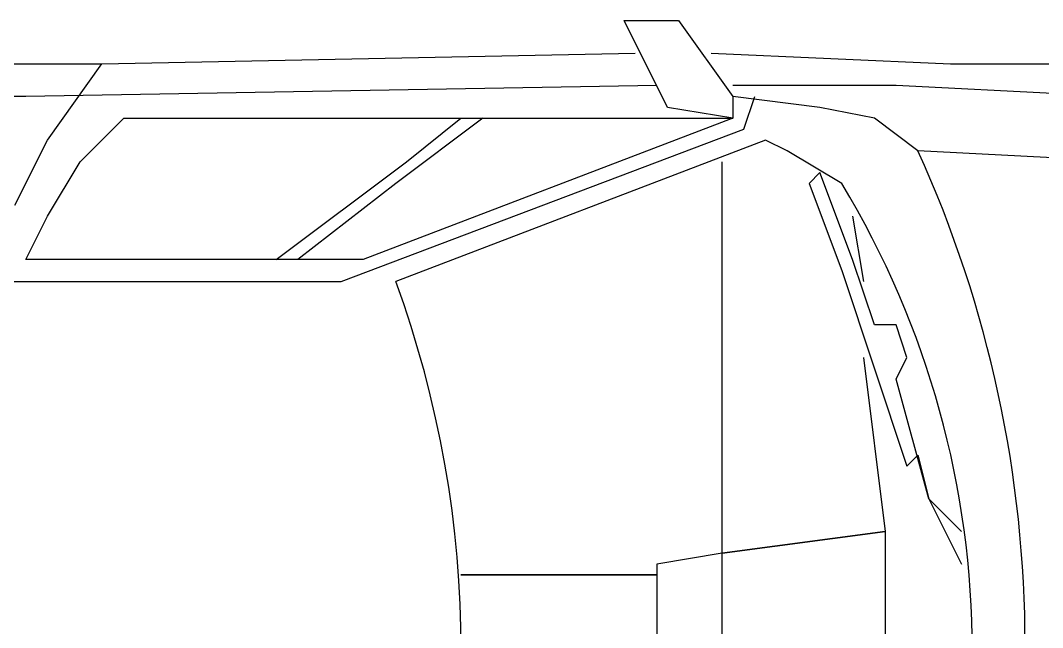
# Model space of a CAD drawing. Header units: millimetres. Extents: x -21385 to 341565, y -192336 to 174804.
# Drawn here: x -6481 to -4924, y -7852 to -6927 of the extents above; entities that cross this region are included whole.
import ezdxf

# ---------------------------------------------------------------- set-up
doc = ezdxf.new("R2010")
doc.units = ezdxf.units.MM

# ---------------------------------------------------------------- blocks, each defined once
blk = doc.blocks.new('car15')
at = {"color": 0, "linetype": 'ByBlock', "lineweight": -2}
for p, q in [((-746.9, 4057.5), (-763.4, 3742.7)), ((-896, 3792.4), (-896, 4040.9)), ((-846.3, 4040.9), (-862.9, 3709.5)), ((-233.2, 3759.2), (-133.8, 3808.9)), ((-183.5, 3808.9), (-233.2, 3759.2)), ((-912.6, 3427.8), (-896, 3792.4)), ((-233.2, 3759.2), (-415.5, 3709.5)), ((-299.5, 3742.7), (-233.2, 3759.2)), ((-763.4, 3742.7), (-813.2, 3676.4)), ((-282.9, 3726.1), (-299.5, 3742.7)), ((-581.2, 3626.7), (-282.9, 3726.1)), ((-448.6, 3726.1), (-498.3, 3709.5)), ((-415.5, 3709.5), (-448.6, 3726.1)), ((-862.9, 3709.5), (-862.9, 3461)), ((-498.3, 3709.5), (-498.3, 3676.4)), ((-448.6, 3659.8), (-183.5, 3692.9)), ((-183.5, 3692.9), (-150.4, 3444.4)), ((-150.4, 3444.4), (-183.5, 3692.9)), ((-183.5, 3692.9), (65.1, 3692.9)), ((-813.2, 3676.4), (-829.7, 3593.5)), ((-498.3, 3676.4), (-597.7, 3643.2)), ((-664, 3643.2), (-564.6, 3659.8)), ((-597.7, 3643.2), (-730.3, 3593.5)), ((-713.7, 3626.7), (-763.4, 3543.8)), ((-713.7, 3577), (-581.2, 3626.7)), ((-829.7, 3593.5), (-846.3, 3461)), ((-730.3, 3593.5), (-713.7, 3577)), ((-763.4, 3543.8), (-780, 3510.7)), ((-780, 3510.7), (-564.6, 2947.3)), ((-796.6, 3477.5), (-846.3, 3494.1)), ((-564.6, 2864.4), (-796.6, 3477.5)), ((-962.3, 3378.1), (-846.3, 3461)), ((-846.3, 3461), (-829.7, 3461)), ((-813.2, 3461), (-829.7, 3361.5)), ((-829.7, 3461), (-813.2, 3461)), ((-813.2, 2533), (-813.2, 3461)), ((-813.2, 3461), (-597.7, 2897.6)), ((-150.4, 3444.4), (-746.9, 3444.4)), ((-150.4, 3444.4), (-133.8, 3345)), ((131.3, 3444.4), (-150.4, 3444.4)), ((-962.3, 3295.3), (-962.3, 3378.1)), ((-829.7, 3361.5), (-962.3, 3295.3)), ((-862.9, 3345), (-846.3, 2383.9)), ((-133.8, 3345), (-117.2, 3345)), ((-117.2, 3345), (114.8, 3345)), ((-117.2, 3046.7), (-117.2, 3345)), ((-117.2, 3345), (-117.2, 3046.7)), ((-896, 2499.9), (-912.6, 3311.8)), ((-813.2, 3079.9), (-713.7, 2947.3)), ((-746.9, 2963.9), (-813.2, 3046.7)), ((-597.7, 2765), (-746.9, 2963.9)), ((-713.7, 2947.3), (-597.7, 2798.2)), ((-597.7, 2897.6), (-597.7, 2383.9)), ((-564.6, 2317.6), (-564.6, 2864.4)), ((-597.7, 2798.2), (-597.7, 2765)), ((-746.9, 2466.8), (-813.2, 2533)), ((-780, 2417.1), (-896, 2499.9)), ((-896, 2052.5), (-896, 2499.9)), ((-664, 2417.1), (-746.9, 2466.8)), ((-680.6, 2367.3), (-780, 2417.1)), ((-597.7, 2383.9), (-664, 2417.1)), ((-846.3, 2383.9), (-846.3, 2052.5))]:
    blk.add_line(p, q, dxfattribs=at)
for centre, radius, start, end in [((-9.5, 2084), 1822, 65.556, 114.444), ((-1.2, 2450.2), 1375.4, 58.7995, 121.2005), ((-1.2, 1406.3), 1640.8, 69.918, 110.082)]:
    blk.add_arc(centre, radius, start, end, dxfattribs=at)

msp = doc.modelspace()

# ---------------------------------------------------------------- block references
at = {"rotation": 270}
msp.add_blockref('car15', (-8856.2, -7888.8), dxfattribs=at)

doc.saveas('drawing.dxf')
